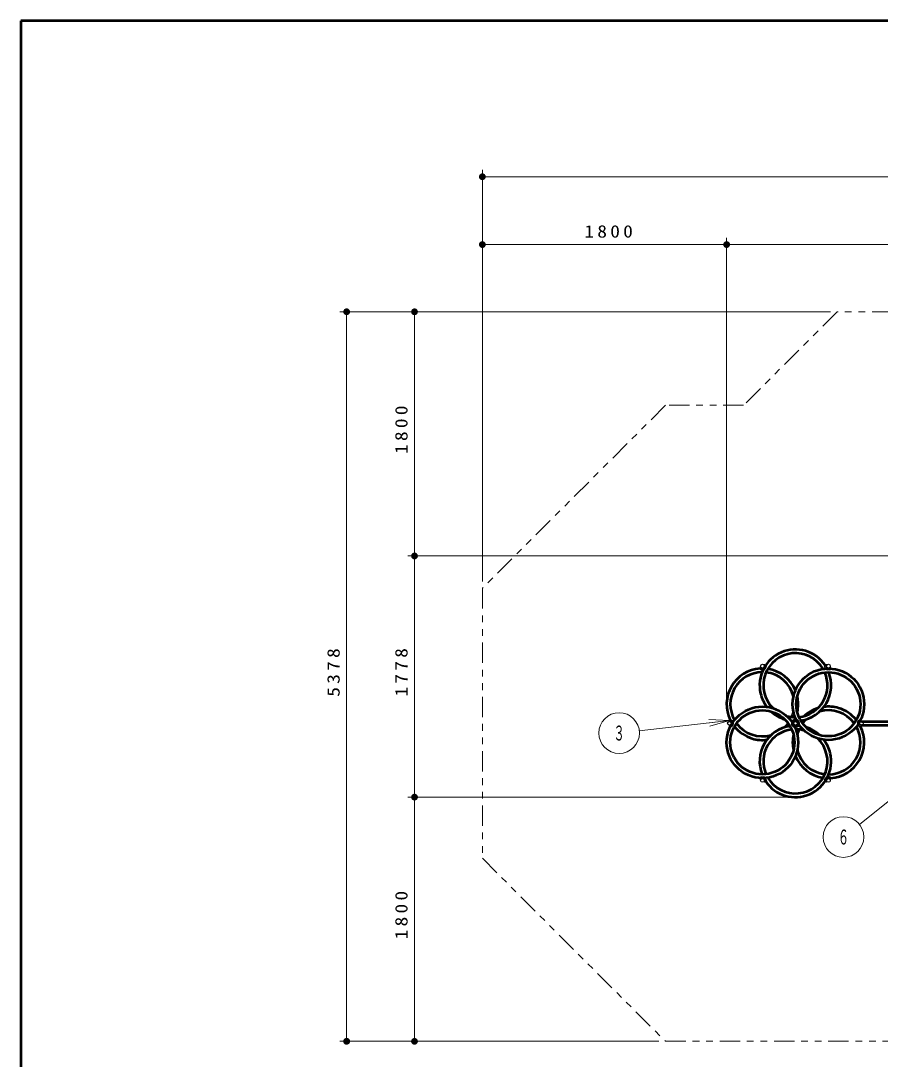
# Model space of a CAD drawing. Units: millimetres on the paper, scale 1:50. Extents: x -385 to 0, y -297 to 267.
# Drawn here: x -385 to -258.3, y 113.9 to 267 of the extents above; entities that cross this region are included whole.
import ezdxf
from ezdxf.enums import TextEntityAlignment as Align

# ---------------------------------------------------------------- set-up
doc = ezdxf.new("R2010")
doc.units = ezdxf.units.MM
doc.linetypes.add('USER1', pattern=[4.5, 2.5, -2])
doc.linetypes.add('USER3', pattern=[8, 3, -1, 1, -1, 1, -1])
doc.layers.add('1_50', color=140, linetype='Continuous', lineweight=50)
doc.layers.add('LY_6', color=7, linetype='Continuous', lineweight=13)
doc.styles.add('ＭＳ ゴシック', font='')
doc.styles.get('ＭＳ ゴシック').set_extended_font_data('MS Gothic')

# ---------------------------------------------------------------- blocks, each defined once
blk = doc.blocks.new('filled_dot')
at = {"color": 0, "linetype": 'Continuous', "lineweight": -2, "const_width": 1.25}
blk.add_lwpolyline([(-0.625, 0, 1), (0.625, 0, 1)], format="xyb", close=True, dxfattribs=at)

msp = doc.modelspace()

# ---------------------------------------------------------------- linework, layer by layer
at = {"layer": '1_50', "color": 7, "lineweight": 13}
for p, q in [((-316.971, 235.002), (-316.971, 245.002)), ((-316.971, 244.002), (-158.728, 244.002)), ((-316.971, 184.32), (-316.971, 235.002)), ((-280.971, 167.225), (-280.971, 235.002)), ((-316.971, 234.002), (-280.971, 234.002)), ((-280.971, 234.002), (-198.728, 234.002)), ((-327.971, 224.093), (-337.971, 224.093)), ((-336.971, 116.529), (-336.971, 224.093)), ((-265.673, 224.093), (-327.971, 224.093)), ((-326.971, 188.093), (-326.971, 224.093)), ((-250.108, 188.093), (-327.971, 188.093)), ((-326.971, 152.529), (-326.971, 188.093)), ((-280.537, 163.836), (-293.838, 162.317)), ((-283.574, 163.992), (-280.537, 163.836)), ((-280.537, 163.836), (-283.517, 163.495)), ((-280.537, 163.836), (-283.461, 162.999)), ((-252.108, 155.917), (-261.41, 148.515)), ((-271.835, 152.529), (-327.971, 152.529)), ((-326.971, 116.529), (-326.971, 152.529)), ((-327.971, 116.529), (-337.971, 116.529)), ((-290.986, 116.529), (-327.971, 116.529))]:
    msp.add_line(p, q, dxfattribs=at)
at = {"layer": '1_50', "color": 1, "lineweight": 25}
for p, q in [((-276.049, 171.457), (-276.049, 171.609)), ((-275.349, 171.609), (-275.349, 171.457)), ((-275.323, 172.028), (-275.192, 171.952)), ((-275.133, 171.733), (-275.323, 171.404)), ((-266.348, 171.404), (-266.538, 171.733)), ((-266.479, 171.952), (-266.348, 172.028)), ((-266.322, 171.457), (-266.322, 171.609)), ((-265.622, 171.609), (-265.622, 171.457)), ((-275.509, 171.297), (-275.889, 171.297)), ((-275.542, 171.346), (-275.673, 171.422)), ((-265.782, 171.297), (-266.162, 171.297)), ((-265.998, 171.422), (-266.129, 171.346)), ((-280.537, 163.836), (-280.405, 163.912)), ((-280.187, 163.853), (-279.997, 163.524)), ((-271.402, 163.524), (-271.212, 163.853)), ((-271.025, 163.961), (-270.645, 163.961)), ((-270.993, 163.912), (-270.861, 163.836)), ((-270.81, 163.836), (-270.678, 163.912)), ((-270.459, 163.853), (-270.269, 163.524)), ((-261.674, 163.524), (-261.484, 163.853)), ((-261.266, 163.912), (-261.134, 163.836)), ((-280.405, 162.922), (-280.537, 162.998)), ((-280.187, 163.604), (-280.055, 163.528)), ((-279.997, 163.309), (-280.187, 162.98)), ((-280.055, 163.306), (-280.187, 163.23)), ((-271.212, 162.98), (-271.402, 163.309)), ((-271.343, 163.528), (-271.211, 163.604)), ((-271.211, 163.23), (-271.343, 163.306)), ((-271.185, 163.649), (-271.185, 163.801)), ((-271.185, 163.033), (-271.185, 163.185)), ((-270.645, 162.873), (-271.025, 162.873)), ((-270.861, 162.998), (-270.993, 162.922)), ((-270.678, 162.922), (-270.81, 162.998)), ((-270.485, 163.801), (-270.485, 163.649)), ((-270.485, 163.185), (-270.485, 163.033)), ((-270.46, 163.604), (-270.328, 163.528)), ((-270.328, 163.306), (-270.46, 163.23)), ((-270.269, 163.309), (-270.459, 162.98)), ((-261.484, 162.98), (-261.674, 163.309)), ((-261.616, 163.528), (-261.484, 163.604)), ((-261.484, 163.23), (-261.616, 163.306)), ((-261.134, 162.998), (-261.266, 162.922)), ((-276.049, 155.225), (-276.049, 155.377)), ((-275.889, 155.537), (-275.509, 155.537)), ((-275.673, 155.412), (-275.542, 155.488)), ((-275.349, 155.377), (-275.349, 155.225)), ((-275.323, 155.429), (-275.133, 155.1)), ((-275.192, 154.882), (-275.323, 154.806)), ((-266.538, 155.1), (-266.348, 155.429)), ((-266.348, 154.806), (-266.479, 154.882)), ((-266.322, 155.225), (-266.322, 155.377)), ((-266.162, 155.537), (-265.782, 155.537)), ((-266.129, 155.488), (-265.998, 155.412)), ((-265.622, 155.377), (-265.622, 155.225))]:
    msp.add_line(p, q, dxfattribs=at)
at = {"layer": '1_50', "color": 1, "linetype": 'USER1', "lineweight": 13}
for p, q in [((-275.349, 171.497), (-276.049, 171.497)), ((-275.226, 171.972), (-275.576, 171.366)), ((-266.095, 171.366), (-266.445, 171.972)), ((-265.622, 171.497), (-266.322, 171.497)), ((-280.44, 163.892), (-280.09, 163.286)), ((-271.308, 163.286), (-270.958, 163.892)), ((-270.713, 163.892), (-270.363, 163.286)), ((-261.581, 163.286), (-261.231, 163.892)), ((-280.09, 163.548), (-280.44, 162.942)), ((-270.958, 162.942), (-271.308, 163.548)), ((-271.185, 163.761), (-270.485, 163.761)), ((-270.485, 163.073), (-271.185, 163.073)), ((-270.363, 163.548), (-270.713, 162.942)), ((-261.231, 162.942), (-261.581, 163.548)), ((-276.049, 155.337), (-275.349, 155.337)), ((-275.576, 155.468), (-275.226, 154.862)), ((-266.445, 154.862), (-266.095, 155.468)), ((-266.322, 155.337), (-265.622, 155.337))]:
    msp.add_line(p, q, dxfattribs=at)
at = {"layer": '1_50'}
for p, q in [((-261.108, 163.689), (-252.708, 163.689)), ((-261.108, 163.145), (-252.708, 163.145))]:
    msp.add_line(p, q, dxfattribs=at)
at = {"layer": '1_50', "color": 2, "linetype": 'USER3', "lineweight": 13}
msp.add_lwpolyline([(-178.394, 121.717), (-158.728, 141.383), (-158.728, 185.451), (-178.394, 205.117), (-205.567, 205.117), (-224.543, 224.093), (-264.673, 224.093), (-278.462, 210.305), (-289.986, 210.305), (-316.971, 183.32), (-316.971, 143.513), (-289.986, 116.529), (-251.684, 116.529), (-249.187, 119.026), (-221.828, 119.026), (-219.137, 121.717)], close=True, dxfattribs=at)
at = {"layer": '1_50', "color": 1, "lineweight": 25}
for centre in [(-275.699, 171.841), (-275.699, 171.841), (-265.972, 171.841), (-265.972, 171.841), (-280.563, 163.417), (-280.563, 163.417), (-270.835, 163.417), (-270.835, 163.417), (-270.835, 163.417), (-270.835, 163.417), (-270.835, 163.417), (-270.835, 163.417), (-261.108, 163.417), (-261.108, 163.417), (-275.699, 154.993), (-275.699, 154.993), (-265.972, 154.993), (-265.972, 154.993)]:
    msp.add_circle(centre, 0.272, dxfattribs=at)
at = {"layer": '1_50'}
for centre, radius in [((-265.972, 166.225), 5.272), ((-265.972, 166.225), 4.728), ((-275.699, 160.609), 5.272), ((-275.699, 160.609), 4.728)]:
    msp.add_circle(centre, radius, dxfattribs=at)
at = {"layer": '1_50', "color": 7, "lineweight": 13}
for centre in [(-296.818, 161.977), (-263.757, 146.648)]:
    msp.add_circle(centre, 3, dxfattribs=at)
at = {"layer": '1_50'}
for centre, radius, start, end in [((-270.835, 169.033), 5.272, 33.82716, 193.37879), ((-270.835, 169.033), 4.728, 30.56276, 225.82139), ((-275.699, 166.225), 5.272, 93.80658, 206.17284), ((-275.699, 166.225), 4.728, 90.56276, 209.43724), ((-275.699, 166.225), 4.728, 14.17861, 83.56513), ((-275.699, 166.225), 5.272, 22.70062, 81.35497), ((-270.835, 169.033), 4.728, 276.43487, 23.56513), ((-270.835, 169.033), 5.272, 278.64503, 21.35497), ((-270.835, 169.033), 5.272, 193.37879, 217.29938), ((-275.699, 166.225), 5.272, 347.31033, 12.68967), ((-265.972, 160.609), 5.272, 107.31033, 132.68967), ((-265.972, 160.609), 5.272, 73.37879, 97.29938), ((-265.972, 160.609), 5.272, 38.64503, 73.37879), ((-270.835, 169.033), 5.272, 227.31033, 252.68967), ((-270.835, 169.033), 4.728, 254.17861, 269.43724), ((-275.699, 166.225), 4.728, 336.43487, 345.82139), ((-265.972, 160.609), 4.728, 134.17861, 143.56513), ((-265.972, 160.609), 4.728, 36.43487, 105.82139), ((-275.699, 166.225), 5.272, 218.64503, 253.37879), ((-275.699, 166.225), 4.728, 216.43487, 285.82139), ((-270.835, 157.801), 5.272, 98.64503, 201.35497), ((-270.835, 157.801), 4.728, 96.43487, 203.56513), ((-275.699, 166.225), 4.728, 314.17861, 323.56513), ((-270.835, 169.033), 5.272, 262.70062, 272.183), ((-270.835, 157.801), 4.728, 74.17861, 89.43724), ((-265.972, 160.609), 4.728, 156.43487, 165.82139), ((-270.835, 157.801), 5.272, 82.70062, 85.43193), ((-270.835, 157.801), 5.272, 47.31033, 72.68967), ((-265.972, 160.609), 4.728, 270.56276, 29.43724), ((-265.972, 160.609), 5.272, 273.7982, 26.2018), ((-275.699, 166.225), 5.272, 253.37879, 277.29938), ((-270.835, 157.801), 4.728, 210.56276, 45.82139), ((-265.972, 160.609), 5.272, 167.31033, 192.68967), ((-270.835, 157.801), 5.272, 13.3788, 37.29938), ((-265.972, 160.609), 4.728, 194.17861, 263.56513), ((-270.835, 157.801), 5.272, 213.7982, 13.37879), ((-265.972, 160.609), 5.272, 202.70062, 261.35497)]:
    msp.add_arc(centre, radius, start, end, dxfattribs=at)
at = {"layer": '1_50', "color": 1, "lineweight": 25}
for centre, start, end in [((-275.889, 171.609), 115.03253, 180), ((-275.593, 171.56), 175.03253, 240), ((-275.403, 171.889), 60, 124.96747), ((-275.509, 171.609), 0, 64.96747), ((-275.272, 171.813), 330, 60), ((-266.399, 171.813), 120, 210), ((-266.268, 171.889), 55.03253, 120), ((-266.162, 171.609), 115.03253, 180), ((-266.078, 171.56), 300, 4.96747), ((-265.782, 171.609), 0, 64.96747), ((-275.889, 171.457), 180, 270), ((-275.462, 171.484), 240, 330), ((-275.509, 171.457), 270, 0), ((-266.209, 171.484), 210, 300), ((-266.162, 171.457), 180, 270), ((-265.782, 171.457), 270, 0), ((-280.457, 163.697), 120, 184.96747), ((-280.325, 163.773), 30, 120), ((-271.073, 163.773), 60, 150), ((-271.025, 163.801), 90, 180), ((-270.73, 163.697), 120, 184.96747), ((-270.941, 163.697), 355.03253, 60), ((-270.598, 163.773), 30, 120), ((-270.645, 163.801), 0, 90), ((-261.346, 163.773), 60, 150), ((-261.214, 163.697), 355.03253, 60), ((-280.457, 163.136), 175.03253, 240), ((-280.325, 163.06), 240, 330), ((-280.267, 163.465), 60, 124.96747), ((-280.267, 163.368), 235.03253, 300), ((-280.135, 163.389), 330, 60), ((-280.135, 163.444), 300, 30), ((-271.263, 163.389), 120, 210), ((-271.263, 163.444), 150, 240), ((-271.073, 163.06), 210, 300), ((-271.131, 163.465), 55.03253, 120), ((-271.131, 163.368), 240, 304.96747), ((-271.025, 163.649), 180, 244.96747), ((-271.025, 163.185), 115.03253, 180), ((-271.025, 163.033), 180, 270), ((-270.73, 163.136), 175.03253, 240), ((-270.941, 163.136), 300, 4.96747), ((-270.598, 163.06), 240, 330), ((-270.645, 163.033), 270, 0), ((-270.54, 163.465), 60, 124.96747), ((-270.54, 163.368), 235.03253, 300), ((-270.645, 163.649), 295.03253, 0), ((-270.645, 163.185), 0, 64.96747), ((-270.408, 163.389), 330, 60), ((-270.408, 163.444), 300, 30), ((-261.536, 163.389), 120, 210), ((-261.536, 163.444), 150, 240), ((-261.346, 163.06), 210, 300), ((-261.404, 163.465), 55.03253, 120), ((-261.404, 163.368), 240, 304.96747), ((-261.214, 163.136), 300, 4.96747), ((-275.889, 155.377), 90, 180), ((-275.889, 155.225), 180, 244.96747), ((-275.593, 155.273), 120, 184.96747), ((-275.462, 155.349), 30, 120), ((-275.509, 155.377), 0, 90), ((-275.403, 154.944), 235.03253, 300), ((-275.509, 155.225), 295.03253, 0), ((-275.272, 155.02), 300, 30), ((-266.399, 155.02), 150, 240), ((-266.209, 155.349), 60, 150), ((-266.268, 154.944), 240, 304.96747), ((-266.162, 155.377), 90, 180), ((-266.162, 155.225), 180, 244.96747), ((-266.078, 155.273), 355.03253, 60), ((-265.782, 155.377), 0, 90), ((-265.782, 155.225), 295.03253, 0)]:
    msp.add_arc(centre, 0.16, start, end, dxfattribs=at)
at = {"layer": 'LY_6', "lineweight": 50}
for p, q in [((0, 267), (-385, 267)), ((-385, 267), (-385, 0))]:
    msp.add_line(p, q, dxfattribs=at)

# ---------------------------------------------------------------- block references
at = {"layer": '1_50', "color": 7, "lineweight": 13, "xscale": 0.4, "yscale": 0.4}
for p in [(-316.971, 244.002), (-316.971, 234.002), (-280.971, 234.002)]:
    msp.add_blockref('filled_dot', p, dxfattribs=at)
for p, rotation in [((-280.971, 234.002), 180), ((-336.971, 224.093), 270), ((-326.971, 224.093), 270), ((-326.971, 188.093), 270), ((-326.971, 188.093), 90), ((-326.971, 152.529), 270), ((-326.971, 152.529), 90), ((-336.971, 116.529), 90), ((-326.971, 116.529), 90)]:
    msp.add_blockref('filled_dot', p, dxfattribs=dict(at, rotation=rotation))

# ---------------------------------------------------------------- texts
at = {"layer": '1_50', "color": 7, "style": 'ＭＳ ゴシック', "width": 0.55}
for s, p in [('３', (-296.818, 161.977)), ('６', (-263.757, 146.648))]:
    msp.add_text(s, height=2.199, dxfattribs=at).set_placement(p, align=Align.MIDDLE_CENTER)
at = {"layer": '1_50', "color": 7, "insert": (-298.129, 235.002), "char_height": 1.833, "attachment_point": 8, "style": 'ＭＳ ゴシック'}
msp.add_mtext('\\T1.33;\\W1.15;1800', dxfattribs=at)
at = {"layer": '1_50', "color": 7, "char_height": 1.833, "attachment_point": 8, "rotation": 90, "style": 'ＭＳ ゴシック'}
for s, insert in [('\\T1.33;\\W1.15;1800', (-327.971, 206.936)), ('\\T1.33;\\W1.15;5378', (-337.971, 171.144)), ('\\T1.33;\\W1.15;1778', (-327.971, 171.167)), ('\\T1.33;\\W1.15;1800', (-327.971, 135.371))]:
    msp.add_mtext(s, dxfattribs=dict(at, insert=insert))

doc.saveas('drawing.dxf')
